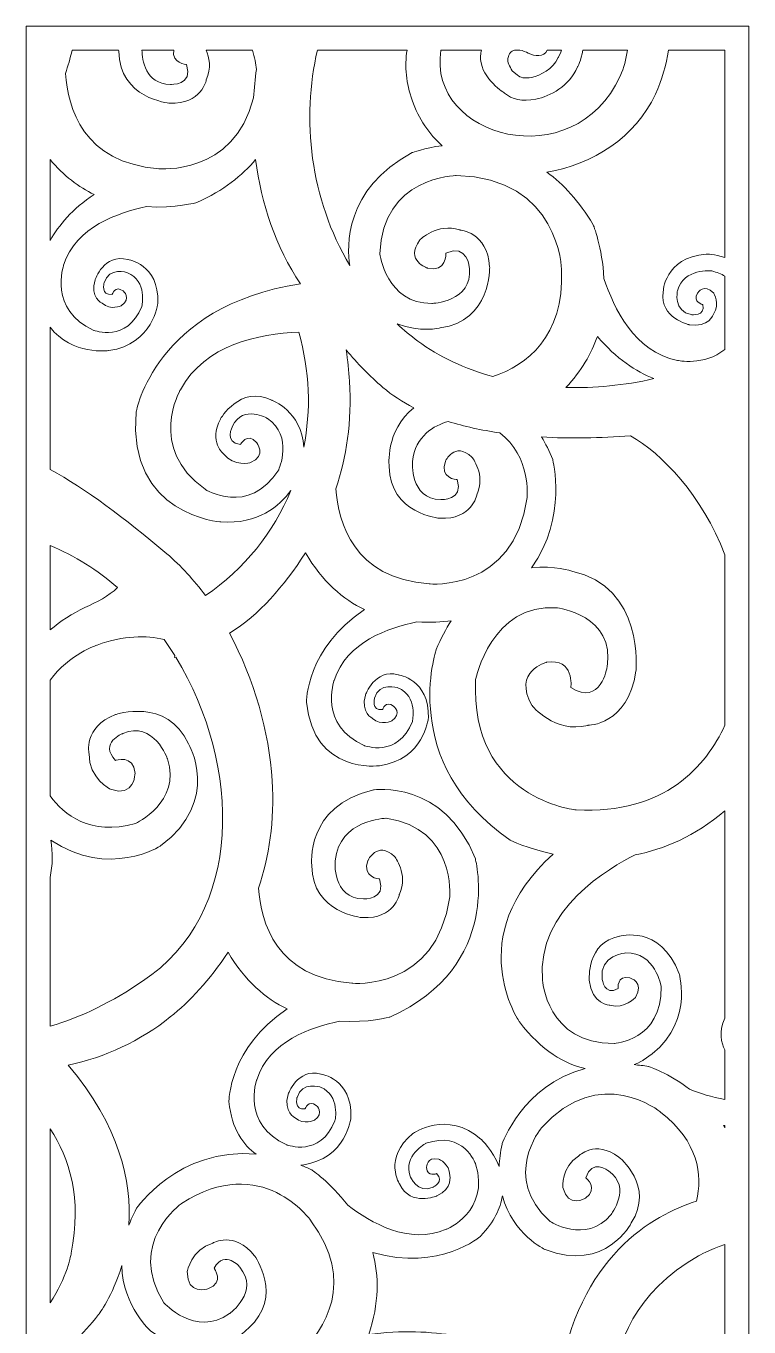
# Model space of a CAD drawing. Header units: centimetres. Extents: x -9.4 to 9.3, y -14.2 to 14.3.
# Drawn here: x -9.39 to -0.83, y -1.09 to 14.32 of the extents above; entities that cross this region are included whole.
import ezdxf

# ---------------------------------------------------------------- set-up
doc = ezdxf.new("R2010")
doc.units = ezdxf.units.CM
doc.header["$MEASUREMENT"] = 0
doc.layers.add('layer 1', color=7, linetype='Continuous')

msp = doc.modelspace()

# ---------------------------------------------------------------- linework, layer by layer
at = {"layer": 'layer 1', "color": 177, "lineweight": 9}
for points, knots in [([(-9.39371, 14.32172), (-9.39371, 14.32172), (-0.82604, 14.32172), (-0.82604, 14.32172), (-0.82604, 14.32172), (-0.82604, 14.32172), (-0.82604, -14.23719), (-0.82604, -14.23719), (-0.82604, -14.23719), (-0.82604, -14.23719), (-9.39371, -14.23719), (-9.39371, -14.23719), (-9.39371, -14.23719), (-9.39371, -14.23719), (-9.39371, 14.32172), (-9.39371, 14.32172)], [0, 0, 0, 0, 0.2, 0.2, 0.2, 0.2, 0.4, 0.4, 0.4, 0.4, 0.6, 0.6, 0.6, 0.6, 1, 1, 1, 1]), ([(-8.84729, 14.03612), (-8.84729, 14.03612), (-8.29604, 14.03612), (-8.29604, 14.03612), (-8.29604, 14.03612), (-8.29547, 14.02823), (-8.29493, 14.02398), (-8.29493, 14.02398), (-8.29493, 14.02398), (-8.28992, 13.46097), (-7.69445, 13.40837), (-7.69445, 13.40837), (-7.69445, 13.40837), (-7.31094, 13.38998), (-7.25705, 13.68521), (-7.25705, 13.68521), (-7.25705, 13.68521), (-7.19309, 13.82437), (-7.22276, 13.95291), (-7.25876, 14.03612), (-7.25876, 14.03612), (-7.25876, 14.03612), (-6.71085, 14.03612), (-6.71085, 14.03612), (-6.71085, 14.03612), (-6.68268, 13.95224), (-6.66922, 13.87235), (-6.66318, 13.80758), (-6.66318, 13.80758), (-6.67907, 13.6961), (-6.69027, 13.58362), (-6.69683, 13.47061), (-6.69683, 13.47061), (-6.9328, 12.54236), (-7.82052, 12.63195), (-7.82052, 12.63195), (-7.82052, 12.63195), (-8.72011, 12.69984), (-8.89705, 13.35541), (-8.92587, 13.75948), (-8.92587, 13.75948), (-8.89635, 13.8486), (-8.86996, 13.94078), (-8.84729, 14.03612)], [0, 0, 0, 0, 0.08333333, 0.08333333, 0.08333333, 0.08333333, 0.16666667, 0.16666667, 0.16666667, 0.16666667, 0.25, 0.25, 0.25, 0.25, 0.33333333, 0.33333333, 0.33333333, 0.33333333, 0.41666667, 0.41666667, 0.41666667, 0.41666667, 0.5, 0.5, 0.5, 0.5, 0.58333333, 0.58333333, 0.58333333, 0.58333333, 0.66666667, 0.66666667, 0.66666667, 0.66666667, 0.75, 0.75, 0.75, 0.75, 0.83333333, 0.83333333, 0.83333333, 0.83333333, 1, 1, 1, 1]), ([(-8.01961, 14.03612), (-8.01961, 14.03612), (-7.64282, 14.03612), (-7.64282, 14.03612), (-7.64282, 14.03612), (-7.67022, 13.87774), (-7.49106, 13.86669), (-7.49106, 13.86669), (-7.49106, 13.86669), (-7.40636, 13.61495), (-7.68304, 13.62973), (-7.68304, 13.62973), (-7.68304, 13.62973), (-7.98229, 13.63471), (-8.01741, 13.92263), (-8.01961, 14.03612)], [0, 0, 0, 0, 0.2, 0.2, 0.2, 0.2, 0.4, 0.4, 0.4, 0.4, 0.6, 0.6, 0.6, 0.6, 1, 1, 1, 1]), ([(-5.94091, 14.03612), (-5.94091, 14.03612), (-4.87827, 14.03612), (-4.87827, 14.03612), (-4.87827, 14.03612), (-4.9071, 13.8427), (-4.891, 13.6399), (-4.818, 13.44317), (-4.818, 13.44317), (-4.73905, 13.21839), (-4.61527, 13.03989), (-4.46219, 12.90418), (-4.46219, 12.90418), (-4.67768, 12.87682), (-4.81647, 12.82199), (-4.81647, 12.82199), (-4.81647, 12.82199), (-5.62506, 12.39026), (-5.59036, 11.70099), (-5.55692, 11.48533), (-5.55692, 11.48533), (-6.02855, 12.27556), (-6.13023, 13.22616), (-5.94091, 14.03612)], [0, 0, 0, 0, 0.14285714, 0.14285714, 0.14285714, 0.14285714, 0.28571429, 0.28571429, 0.28571429, 0.28571429, 0.42857143, 0.42857143, 0.42857143, 0.42857143, 0.57142857, 0.57142857, 0.57142857, 0.57142857, 0.71428571, 0.71428571, 0.71428571, 0.71428571, 1, 1, 1, 1]), ([(-4.47684, 14.03612), (-4.47684, 14.03612), (-3.99535, 14.03612), (-3.99535, 14.03612), (-3.99535, 14.03612), (-4.00141, 14.01498), (-4.00528, 13.99302), (-4.00695, 13.97021), (-4.00695, 13.97021), (-4.02347, 13.73368), (-3.75755, 13.54622), (-3.7215, 13.52804), (-3.7215, 13.52804), (-3.64099, 13.45005), (-3.5092, 13.42316), (-3.35322, 13.45449), (-3.35322, 13.45449), (-3.17973, 13.49013), (-2.9601, 13.60886), (-2.85688, 13.83724), (-2.85688, 13.83724), (-2.85688, 13.83724), (-2.81654, 13.91123), (-2.79513, 14.03612), (-2.79513, 14.03612), (-2.79513, 14.03612), (-2.26659, 14.03612), (-2.26659, 14.03612), (-2.26659, 14.03612), (-2.28073, 13.92937), (-2.30885, 13.82606), (-2.35276, 13.72941), (-2.35276, 13.72941), (-2.90195, 12.52507), (-4.6455, 13.00001), (-4.47684, 14.03612)], [0, 0, 0, 0, 0.1, 0.1, 0.1, 0.1, 0.2, 0.2, 0.2, 0.2, 0.3, 0.3, 0.3, 0.3, 0.4, 0.4, 0.4, 0.4, 0.5, 0.5, 0.5, 0.5, 0.6, 0.6, 0.6, 0.6, 0.7, 0.7, 0.7, 0.7, 0.8, 0.8, 0.8, 0.8, 1, 1, 1, 1]), ([(-3.60448, 14.03612), (-3.60448, 14.03612), (-3.54119, 14.03612), (-3.54119, 14.03612), (-3.54119, 14.03612), (-3.50598, 14.02967), (-3.47032, 14.01462), (-3.44184, 13.99954), (-3.44184, 13.99954), (-3.3699, 13.96019), (-3.25196, 13.95411), (-3.2164, 14.03612), (-3.2164, 14.03612), (-3.2164, 14.03612), (-3.0465, 14.03612), (-3.0465, 14.03612), (-3.0465, 14.03612), (-3.06519, 13.98089), (-3.08681, 13.94726), (-3.08681, 13.94726), (-3.08681, 13.94726), (-3.14806, 13.81121), (-3.29591, 13.73547), (-3.40293, 13.71367), (-3.40293, 13.71367), (-3.4869, 13.69672), (-3.54007, 13.7118), (-3.57043, 13.74008), (-3.57043, 13.74008), (-3.57043, 13.74008), (-3.63075, 13.79152), (-3.63075, 13.79152), (-3.63075, 13.79152), (-3.66346, 13.84246), (-3.69221, 13.89512), (-3.68264, 13.93736), (-3.68264, 13.93736), (-3.67203, 13.99899), (-3.64184, 14.02722), (-3.60448, 14.03612)], [0, 0, 0, 0, 0.09090909, 0.09090909, 0.09090909, 0.09090909, 0.18181818, 0.18181818, 0.18181818, 0.18181818, 0.27272727, 0.27272727, 0.27272727, 0.27272727, 0.36363636, 0.36363636, 0.36363636, 0.36363636, 0.45454545, 0.45454545, 0.45454545, 0.45454545, 0.54545455, 0.54545455, 0.54545455, 0.54545455, 0.63636364, 0.63636364, 0.63636364, 0.63636364, 0.72727273, 0.72727273, 0.72727273, 0.72727273, 0.81818182, 0.81818182, 0.81818182, 0.81818182, 1, 1, 1, 1]), ([(-1.7811, 14.03612), (-1.7811, 14.03612), (-1.11163, 14.03612), (-1.11163, 14.03612), (-1.11163, 14.03612), (-1.11163, 14.03612), (-1.11163, 11.57808), (-1.11163, 11.57808), (-1.11163, 11.57808), (-1.23499, 11.62078), (-1.333, 11.62009), (-1.333, 11.62009), (-1.333, 11.62009), (-1.83626, 11.57663), (-1.84203, 11.17178), (-1.84203, 11.17178), (-1.84203, 11.17178), (-1.88645, 10.85768), (-1.534, 10.7838), (-1.534, 10.7838), (-1.534, 10.7838), (-1.30332, 10.74384), (-1.24669, 10.90867), (-1.24669, 10.90867), (-1.24669, 10.90867), (-1.16328, 11.03191), (-1.24443, 11.15735), (-1.24443, 11.15735), (-1.24443, 11.15735), (-1.35682, 11.28293), (-1.4357, 11.15784), (-1.4357, 11.15784), (-1.4357, 11.15784), (-1.49933, 11.04781), (-1.37406, 11.02321), (-1.37406, 11.02321), (-1.37406, 11.02321), (-1.34048, 10.87818), (-1.50935, 10.90323), (-1.50935, 10.90323), (-1.50935, 10.90323), (-1.72822, 10.93868), (-1.67404, 11.18652), (-1.67404, 11.18652), (-1.67404, 11.18652), (-1.60041, 11.45741), (-1.26638, 11.42068), (-1.26638, 11.42068), (-1.26638, 11.42068), (-1.20611, 11.40452), (-1.15502, 11.38366), (-1.11163, 11.3595), (-1.11163, 11.3595), (-1.11163, 11.3595), (-1.11163, 10.49163), (-1.11163, 10.49163), (-1.11163, 10.49163), (-1.35681, 10.29039), (-1.67426, 10.36148), (-1.67426, 10.36148), (-1.67426, 10.36148), (-2.1872, 10.46139), (-2.42825, 10.98324), (-2.54472, 11.32977), (-2.54472, 11.32977), (-2.56343, 11.69923), (-2.67263, 11.96859), (-2.67263, 11.96859), (-2.67263, 11.96859), (-2.83981, 12.24787), (-3.02744, 12.44891), (-3.22031, 12.592), (-3.22031, 12.592), (-2.683, 12.67904), (-2.16806, 13.00423), (-1.93538, 13.51313), (-1.93538, 13.51313), (-1.85745, 13.68478), (-1.80683, 13.86043), (-1.7811, 14.03612)], [0, 0, 0, 0, 0.04761905, 0.04761905, 0.04761905, 0.04761905, 0.0952381, 0.0952381, 0.0952381, 0.0952381, 0.14285714, 0.14285714, 0.14285714, 0.14285714, 0.19047619, 0.19047619, 0.19047619, 0.19047619, 0.23809524, 0.23809524, 0.23809524, 0.23809524, 0.28571429, 0.28571429, 0.28571429, 0.28571429, 0.33333333, 0.33333333, 0.33333333, 0.33333333, 0.38095238, 0.38095238, 0.38095238, 0.38095238, 0.42857143, 0.42857143, 0.42857143, 0.42857143, 0.47619048, 0.47619048, 0.47619048, 0.47619048, 0.52380952, 0.52380952, 0.52380952, 0.52380952, 0.57142857, 0.57142857, 0.57142857, 0.57142857, 0.61904762, 0.61904762, 0.61904762, 0.61904762, 0.66666667, 0.66666667, 0.66666667, 0.66666667, 0.71428571, 0.71428571, 0.71428571, 0.71428571, 0.76190476, 0.76190476, 0.76190476, 0.76190476, 0.80952381, 0.80952381, 0.80952381, 0.80952381, 0.85714286, 0.85714286, 0.85714286, 0.85714286, 0.9047619, 0.9047619, 0.9047619, 0.9047619, 1, 1, 1, 1]), ([(-9.10812, 9.06867), (-9.10812, 9.06867), (-9.10812, 10.75562), (-9.10812, 10.75562), (-9.10812, 10.75562), (-8.85287, 10.41615), (-8.41079, 10.47749), (-8.41079, 10.47749), (-8.41079, 10.47749), (-7.8846, 10.54829), (-7.83077, 11.04053), (-7.83077, 11.04053), (-7.83077, 11.04053), (-7.8168, 11.50637), (-8.18719, 11.55496), (-8.18719, 11.55496), (-8.18719, 11.55496), (-8.4703, 11.62926), (-8.5757, 11.31416), (-8.5757, 11.31416), (-8.5757, 11.31416), (-8.63698, 11.10702), (-8.49197, 11.03751), (-8.49197, 11.03751), (-8.49197, 11.03751), (-8.38795, 10.94788), (-8.26431, 11.00885), (-8.26431, 11.00885), (-8.26431, 11.00885), (-8.13721, 11.09841), (-8.24342, 11.18407), (-8.24342, 11.18407), (-8.24342, 11.18407), (-8.33746, 11.25415), (-8.37338, 11.14199), (-8.37338, 11.14199), (-8.37338, 11.14199), (-8.50989, 11.1267), (-8.46888, 11.27879), (-8.46888, 11.27879), (-8.46888, 11.27879), (-8.41299, 11.47559), (-8.19164, 11.39943), (-8.19164, 11.39943), (-8.19164, 11.39943), (-7.95126, 11.30297), (-8.02065, 11.0008), (-8.02065, 11.0008), (-8.02065, 11.0008), (-8.19432, 10.56366), (-8.59004, 10.7168), (-8.59004, 10.7168), (-8.59004, 10.7168), (-9.13373, 10.95649), (-8.94773, 11.48785), (-8.94773, 11.48785), (-8.94773, 11.48785), (-8.8013, 11.94725), (-8.2973, 12.11235), (-7.96727, 12.18202), (-7.96727, 12.18202), (-7.62668, 12.15967), (-7.36816, 12.23094), (-7.36816, 12.23094), (-7.36816, 12.23094), (-7.05279, 12.373), (-6.8296, 12.551), (-6.67273, 12.74039), (-6.67273, 12.74039), (-6.60659, 12.21553), (-6.43308, 11.70588), (-6.14123, 11.26774), (-6.14123, 11.26774), (-7.86832, 11.00256), (-8.08919, 9.74841), (-8.08919, 9.74841), (-8.08919, 9.74841), (-8.19638, 8.52442), (-7.08314, 8.44683), (-7.08314, 8.44683), (-7.08314, 8.44683), (-6.64212, 8.41711), (-6.38979, 8.63414), (-6.25654, 8.81863), (-6.25654, 8.81863), (-6.45911, 8.32418), (-6.80368, 7.8901), (-7.26708, 7.57566), (-7.26708, 7.57566), (-7.40368, 7.75959), (-7.55671, 7.92715), (-7.72542, 8.0711), (-7.72542, 8.0711), (-8.23159, 8.49837), (-8.68039, 8.83448), (-9.10812, 9.06867)], [0, 0, 0, 0, 0.04, 0.04, 0.04, 0.04, 0.08, 0.08, 0.08, 0.08, 0.12, 0.12, 0.12, 0.12, 0.16, 0.16, 0.16, 0.16, 0.2, 0.2, 0.2, 0.2, 0.24, 0.24, 0.24, 0.24, 0.28, 0.28, 0.28, 0.28, 0.32, 0.32, 0.32, 0.32, 0.36, 0.36, 0.36, 0.36, 0.4, 0.4, 0.4, 0.4, 0.44, 0.44, 0.44, 0.44, 0.48, 0.48, 0.48, 0.48, 0.52, 0.52, 0.52, 0.52, 0.56, 0.56, 0.56, 0.56, 0.6, 0.6, 0.6, 0.6, 0.64, 0.64, 0.64, 0.64, 0.68, 0.68, 0.68, 0.68, 0.72, 0.72, 0.72, 0.72, 0.76, 0.76, 0.76, 0.76, 0.8, 0.8, 0.8, 0.8, 0.84, 0.84, 0.84, 0.84, 0.88, 0.88, 0.88, 0.88, 0.92, 0.92, 0.92, 0.92, 1, 1, 1, 1]), ([(-9.10812, 11.7814), (-9.10812, 11.7814), (-9.10812, 12.74219), (-9.10812, 12.74219), (-9.10812, 12.74219), (-8.94795, 12.54817), (-8.76921, 12.4137), (-8.58568, 12.32656), (-8.58568, 12.32656), (-8.84507, 12.15609), (-9.00699, 11.96013), (-9.10812, 11.7814)], [0, 0, 0, 0, 0.25, 0.25, 0.25, 0.25, 0.5, 0.5, 0.5, 0.5, 1, 1, 1, 1]), ([(-4.99485, 10.79286), (-4.91816, 10.72209), (-4.83744, 10.65396), (-4.75154, 10.58948), (-4.75154, 10.58948), (-4.49688, 10.40401), (-4.19427, 10.26213), (-3.86051, 10.16887), (-3.86051, 10.16887), (-3.46084, 10.30801), (-3.01507, 10.63688), (-3.04752, 11.43124), (-3.04752, 11.43124), (-3.04752, 11.43124), (-3.06434, 12.5217), (-4.29439, 12.55124), (-4.29439, 12.55124), (-4.29439, 12.55124), (-5.17433, 12.53681), (-5.20131, 11.62437), (-5.20131, 11.62437), (-5.20131, 11.62437), (-5.12355, 11.03035), (-4.58302, 11.03583), (-4.58302, 11.03583), (-4.58302, 11.03583), (-4.09876, 11.05174), (-4.13891, 11.45388), (-4.13891, 11.45388), (-4.13891, 11.45388), (-4.15776, 11.7536), (-4.41814, 11.63079), (-4.41814, 11.63079), (-4.41814, 11.63079), (-4.40542, 11.39856), (-4.63511, 11.45446), (-4.63511, 11.45446), (-4.63511, 11.45446), (-4.90662, 11.53935), (-4.72647, 11.78821), (-4.72647, 11.78821), (-4.72647, 11.78821), (-4.5236, 11.99385), (-4.25216, 11.90551), (-4.25216, 11.90551), (-4.25216, 11.90551), (-3.92756, 11.88459), (-3.89919, 11.46941), (-3.89919, 11.46941), (-3.89919, 11.46941), (-3.881, 10.82177), (-4.4865, 10.74566), (-4.4865, 10.74566), (-4.4865, 10.74566), (-4.72924, 10.68693), (-4.99485, 10.79286)], [0, 0, 0, 0, 0.06666667, 0.06666667, 0.06666667, 0.06666667, 0.13333333, 0.13333333, 0.13333333, 0.13333333, 0.2, 0.2, 0.2, 0.2, 0.26666667, 0.26666667, 0.26666667, 0.26666667, 0.33333333, 0.33333333, 0.33333333, 0.33333333, 0.4, 0.4, 0.4, 0.4, 0.46666667, 0.46666667, 0.46666667, 0.46666667, 0.53333333, 0.53333333, 0.53333333, 0.53333333, 0.6, 0.6, 0.6, 0.6, 0.66666667, 0.66666667, 0.66666667, 0.66666667, 0.73333333, 0.73333333, 0.73333333, 0.73333333, 0.8, 0.8, 0.8, 0.8, 0.86666667, 0.86666667, 0.86666667, 0.86666667, 1, 1, 1, 1]), ([(-6.10187, 9.33265), (-6.0149, 9.77), (-6.03057, 10.23513), (-6.16199, 10.69439), (-6.16199, 10.69439), (-6.63271, 10.67882), (-7.26907, 10.55068), (-7.56462, 10.01296), (-7.56462, 10.01296), (-7.56462, 10.01296), (-7.96381, 9.32715), (-7.2717, 8.83428), (-7.2717, 8.83428), (-7.2717, 8.83428), (-6.75853, 8.50548), (-6.39881, 9.06541), (-6.39881, 9.06541), (-6.39881, 9.06541), (-6.22165, 9.46604), (-6.53163, 9.67221), (-6.53163, 9.67221), (-6.53163, 9.67221), (-6.81904, 9.84516), (-6.9476, 9.58021), (-6.9476, 9.58021), (-6.9476, 9.58021), (-7.04989, 9.38528), (-6.85325, 9.36445), (-6.85325, 9.36445), (-6.85325, 9.36445), (-6.77227, 9.51334), (-6.66227, 9.38927), (-6.66227, 9.38927), (-6.66227, 9.38927), (-6.53646, 9.23254), (-6.73374, 9.14961), (-6.73374, 9.14961), (-6.73374, 9.14961), (-6.92862, 9.0969), (-7.04988, 9.25113), (-7.04988, 9.25113), (-7.04988, 9.25113), (-7.2314, 9.39623), (-7.09007, 9.66536), (-7.09007, 9.66536), (-7.09007, 9.66536), (-6.85823, 10.07499), (-6.48136, 9.88848), (-6.48136, 9.88848), (-6.48136, 9.88848), (-6.12424, 9.76352), (-6.10187, 9.33265)], [0, 0, 0, 0, 0.07142857, 0.07142857, 0.07142857, 0.07142857, 0.14285714, 0.14285714, 0.14285714, 0.14285714, 0.21428571, 0.21428571, 0.21428571, 0.21428571, 0.28571429, 0.28571429, 0.28571429, 0.28571429, 0.35714286, 0.35714286, 0.35714286, 0.35714286, 0.42857143, 0.42857143, 0.42857143, 0.42857143, 0.5, 0.5, 0.5, 0.5, 0.57142857, 0.57142857, 0.57142857, 0.57142857, 0.64285714, 0.64285714, 0.64285714, 0.64285714, 0.71428571, 0.71428571, 0.71428571, 0.71428571, 0.78571429, 0.78571429, 0.78571429, 0.78571429, 0.85714286, 0.85714286, 0.85714286, 0.85714286, 1, 1, 1, 1]), ([(-2.99535, 10.04072), (-2.658, 10.03091), (-2.30617, 10.06429), (-1.95218, 10.14453), (-1.95218, 10.14453), (-2.16168, 10.22969), (-2.40022, 10.38051), (-2.62263, 10.64587), (-2.62263, 10.64587), (-2.69224, 10.44069), (-2.81173, 10.23475), (-2.99535, 10.04072)], [0, 0, 0, 0, 0.25, 0.25, 0.25, 0.25, 0.5, 0.5, 0.5, 0.5, 1, 1, 1, 1]), ([(-5.60086, 10.4847), (-5.58089, 10.35994), (-5.567, 10.23643), (-5.55932, 10.11544), (-5.55932, 10.11544), (-5.52948, 9.63142), (-5.59855, 9.2104), (-5.72079, 8.84134), (-5.72079, 8.84134), (-5.69196, 8.43726), (-5.51502, 7.7817), (-4.61543, 7.71381), (-4.61543, 7.71381), (-4.61543, 7.71381), (-3.6143, 7.61261), (-3.4557, 8.73672), (-3.4557, 8.73672), (-3.4557, 8.73672), (-3.40651, 9.22833), (-3.78043, 9.50264), (-3.78043, 9.50264), (-3.99641, 9.53408), (-4.20069, 9.57848), (-4.38945, 9.6373), (-4.38945, 9.6373), (-4.55567, 9.5907), (-4.78085, 9.47098), (-4.8136, 9.16328), (-4.8136, 9.16328), (-4.8136, 9.16328), (-4.85081, 8.71778), (-4.47797, 8.71157), (-4.47797, 8.71157), (-4.47797, 8.71157), (-4.20128, 8.69681), (-4.28599, 8.94855), (-4.28599, 8.94855), (-4.28599, 8.94855), (-4.50018, 8.96172), (-4.42437, 9.16626), (-4.42437, 9.16626), (-4.42437, 9.16626), (-4.31755, 9.40599), (-4.10875, 9.21429), (-4.10875, 9.21429), (-4.10875, 9.21429), (-3.94199, 9.00637), (-4.05198, 8.76706), (-4.05198, 8.76706), (-4.05198, 8.76706), (-4.10585, 8.47182), (-4.48937, 8.49023), (-4.48937, 8.49023), (-4.48937, 8.49023), (-5.08484, 8.54281), (-5.08984, 9.10584), (-5.08984, 9.10584), (-5.08984, 9.10584), (-5.14051, 9.52138), (-4.79796, 9.80057), (-4.79796, 9.80057), (-4.93369, 9.86923), (-5.05643, 9.94883), (-5.16383, 10.04025), (-5.16383, 10.04025), (-5.32262, 10.17591), (-5.46614, 10.32572), (-5.60086, 10.4847)], [0, 0, 0, 0, 0.05555556, 0.05555556, 0.05555556, 0.05555556, 0.11111111, 0.11111111, 0.11111111, 0.11111111, 0.16666667, 0.16666667, 0.16666667, 0.16666667, 0.22222222, 0.22222222, 0.22222222, 0.22222222, 0.27777778, 0.27777778, 0.27777778, 0.27777778, 0.33333333, 0.33333333, 0.33333333, 0.33333333, 0.38888889, 0.38888889, 0.38888889, 0.38888889, 0.44444444, 0.44444444, 0.44444444, 0.44444444, 0.5, 0.5, 0.5, 0.5, 0.55555556, 0.55555556, 0.55555556, 0.55555556, 0.61111111, 0.61111111, 0.61111111, 0.61111111, 0.66666667, 0.66666667, 0.66666667, 0.66666667, 0.72222222, 0.72222222, 0.72222222, 0.72222222, 0.77777778, 0.77777778, 0.77777778, 0.77777778, 0.83333333, 0.83333333, 0.83333333, 0.83333333, 0.88888889, 0.88888889, 0.88888889, 0.88888889, 1, 1, 1, 1]), ([(-1.11163, 8.05922), (-1.11163, 8.05922), (-1.11163, 6.03897), (-1.11163, 6.03897), (-1.11163, 6.03897), (-1.33112, 5.56177), (-1.81624, 4.98363), (-2.87426, 5.03537), (-2.87426, 5.03537), (-2.87426, 5.03537), (-4.13888, 5.16381), (-4.06546, 6.58151), (-4.06546, 6.58151), (-4.06546, 6.58151), (-3.87845, 7.49442), (-3.10121, 7.42976), (-3.10121, 7.42976), (-3.10121, 7.42976), (-2.40225, 7.34467), (-2.50826, 6.72551), (-2.50826, 6.72551), (-2.50826, 6.72551), (-2.57899, 6.26179), (-2.93675, 6.48583), (-2.93675, 6.48583), (-2.93675, 6.48583), (-2.88989, 6.84216), (-3.22677, 6.78439), (-3.22677, 6.78439), (-3.22677, 6.78439), (-3.62987, 6.67989), (-3.39828, 6.27478), (-3.39828, 6.27478), (-3.39828, 6.27478), (-3.13111, 5.93556), (-2.73658, 6.0379), (-2.73658, 6.0379), (-2.73658, 6.0379), (-2.25903, 6.03607), (-2.16546, 6.67972), (-2.16546, 6.67972), (-2.16546, 6.67972), (-2.0611, 7.68146), (-2.92647, 7.86406), (-2.92647, 7.86406), (-2.92647, 7.86406), (-3.12942, 7.9346), (-3.40344, 7.90545), (-3.40344, 7.90545), (-2.97067, 8.5075), (-3.15174, 9.18622), (-3.15174, 9.18622), (-3.15174, 9.18622), (-3.19138, 9.28714), (-3.23638, 9.3757), (-3.28515, 9.45359), (-3.28515, 9.45359), (-2.94817, 9.43435), (-2.59255, 9.44026), (-2.23038, 9.46659), (-2.23038, 9.46659), (-1.86417, 9.26462), (-1.37862, 8.76027), (-1.11163, 8.05922)], [0, 0, 0, 0, 0.05882353, 0.05882353, 0.05882353, 0.05882353, 0.11764706, 0.11764706, 0.11764706, 0.11764706, 0.17647059, 0.17647059, 0.17647059, 0.17647059, 0.23529412, 0.23529412, 0.23529412, 0.23529412, 0.29411765, 0.29411765, 0.29411765, 0.29411765, 0.35294118, 0.35294118, 0.35294118, 0.35294118, 0.41176471, 0.41176471, 0.41176471, 0.41176471, 0.47058824, 0.47058824, 0.47058824, 0.47058824, 0.52941176, 0.52941176, 0.52941176, 0.52941176, 0.58823529, 0.58823529, 0.58823529, 0.58823529, 0.64705882, 0.64705882, 0.64705882, 0.64705882, 0.70588235, 0.70588235, 0.70588235, 0.70588235, 0.76470588, 0.76470588, 0.76470588, 0.76470588, 0.82352941, 0.82352941, 0.82352941, 0.82352941, 0.88235294, 0.88235294, 0.88235294, 0.88235294, 1, 1, 1, 1]), ([(-9.10812, 7.16836), (-9.10812, 7.16836), (-9.10812, 8.16658), (-9.10812, 8.16658), (-9.10812, 8.16658), (-8.81523, 8.04771), (-8.5468, 7.87717), (-8.30763, 7.66894), (-8.30763, 7.66894), (-8.41934, 7.56723), (-8.55054, 7.49976), (-8.6947, 7.43254), (-8.6947, 7.43254), (-8.84727, 7.3614), (-8.98576, 7.272), (-9.10812, 7.16836)], [0, 0, 0, 0, 0.2, 0.2, 0.2, 0.2, 0.4, 0.4, 0.4, 0.4, 0.6, 0.6, 0.6, 0.6, 1, 1, 1, 1]), ([(-3.78688, 0.81334), (-3.78378, 0.89472), (-3.77312, 0.98178), (-3.75287, 1.07497), (-3.75287, 1.07497), (-3.75287, 1.07497), (-3.51544, 1.77401), (-2.76903, 1.9733), (-2.76903, 1.9733), (-3.00637, 2.02599), (-3.27976, 2.1771), (-3.54687, 2.52582), (-3.54687, 2.52582), (-3.54687, 2.52582), (-4.2393, 3.53286), (-3.14681, 4.51152), (-3.14681, 4.51152), (-3.45815, 4.57785), (-3.65565, 4.67901), (-3.65565, 4.67901), (-3.65565, 4.67901), (-4.9899, 5.59166), (-4.53219, 6.93738), (-4.53219, 6.93738), (-4.53219, 6.93738), (-4.47772, 7.06666), (-4.41805, 7.17909), (-4.3549, 7.27724), (-4.3549, 7.27724), (-4.46037, 7.26352), (-4.60224, 7.25337), (-4.76218, 7.26387), (-4.76218, 7.26387), (-5.09221, 7.19419), (-5.59622, 7.0291), (-5.74264, 6.56971), (-5.74264, 6.56971), (-5.74264, 6.56971), (-5.92864, 6.03835), (-5.38495, 5.79866), (-5.38495, 5.79866), (-5.38495, 5.79866), (-4.98924, 5.64552), (-4.81557, 6.08266), (-4.81557, 6.08266), (-4.81557, 6.08266), (-4.74619, 6.38483), (-4.98657, 6.48129), (-4.98657, 6.48129), (-4.98657, 6.48129), (-5.2079, 6.55745), (-5.2638, 6.36065), (-5.2638, 6.36065), (-5.2638, 6.36065), (-5.30482, 6.20856), (-5.16829, 6.22383), (-5.16829, 6.22383), (-5.16829, 6.22383), (-5.13237, 6.33601), (-5.03833, 6.26593), (-5.03833, 6.26593), (-5.03833, 6.26593), (-4.93213, 6.18027), (-5.05924, 6.0907), (-5.05924, 6.0907), (-5.05924, 6.0907), (-5.18288, 6.02974), (-5.2869, 6.11937), (-5.2869, 6.11937), (-5.2869, 6.11937), (-5.43189, 6.18887), (-5.37061, 6.39602), (-5.37061, 6.39602), (-5.37061, 6.39602), (-5.26522, 6.71111), (-4.98212, 6.6368), (-4.98212, 6.6368), (-4.98212, 6.6368), (-4.61171, 6.58823), (-4.6257, 6.12238), (-4.6257, 6.12238), (-4.6257, 6.12238), (-4.67952, 5.63015), (-5.20571, 5.55935), (-5.20571, 5.55935), (-5.20571, 5.55935), (-5.98196, 5.45145), (-6.07114, 6.3113), (-6.07114, 6.3113), (-6.07114, 6.3113), (-6.07582, 6.95152), (-5.38061, 7.40842), (-5.38061, 7.40842), (-5.63611, 7.52971), (-5.88232, 7.74272), (-6.08207, 8.08052), (-6.08207, 8.08052), (-6.34648, 7.67425), (-6.62249, 7.35663), (-6.98285, 7.12779), (-6.98285, 7.12779), (-6.6868, 6.58068), (-6.51272, 5.95496), (-6.47656, 5.3852), (-6.47656, 5.3852), (-6.44672, 4.90119), (-6.51578, 4.48015), (-6.63803, 4.1111), (-6.63803, 4.1111), (-6.6092, 3.70702), (-6.43226, 3.05146), (-5.53266, 2.98357), (-5.53266, 2.98357), (-5.53266, 2.98357), (-4.53153, 2.88237), (-4.37294, 4.00648), (-4.37294, 4.00648), (-4.37294, 4.00648), (-4.29207, 4.81442), (-5.12537, 4.93673), (-5.12537, 4.93673), (-5.12537, 4.93673), (-5.67805, 4.92898), (-5.73084, 4.43304), (-5.73084, 4.43304), (-5.73084, 4.43304), (-5.76804, 3.98754), (-5.39521, 3.98134), (-5.39521, 3.98134), (-5.39521, 3.98134), (-5.1185, 3.96655), (-5.20322, 4.21831), (-5.20322, 4.21831), (-5.20322, 4.21831), (-5.4174, 4.23148), (-5.34161, 4.43602), (-5.34161, 4.43602), (-5.34161, 4.43602), (-5.23479, 4.67574), (-5.02599, 4.48405), (-5.02599, 4.48405), (-5.02599, 4.48405), (-4.85923, 4.27614), (-4.96922, 4.03683), (-4.96922, 4.03683), (-4.96922, 4.03683), (-5.02309, 3.74158), (-5.40661, 3.75999), (-5.40661, 3.75999), (-5.40661, 3.75999), (-6.00208, 3.81257), (-6.00708, 4.37561), (-6.00708, 4.37561), (-6.00708, 4.37561), (-6.09357, 5.08455), (-5.27738, 5.27257), (-5.27738, 5.27257), (-5.27738, 5.27257), (-4.43923, 5.39862), (-4.06898, 4.45598), (-4.06898, 4.45598), (-4.06898, 4.45598), (-3.73118, 3.19029), (-5.0803, 2.58256), (-5.0803, 2.58256), (-5.0803, 2.58256), (-5.33884, 2.51128), (-5.67941, 2.53363), (-5.67941, 2.53363), (-6.00945, 2.46395), (-6.51346, 2.29886), (-6.65987, 1.83947), (-6.65987, 1.83947), (-6.65987, 1.83947), (-6.84588, 1.30811), (-6.30218, 1.06842), (-6.30218, 1.06842), (-6.30218, 1.06842), (-5.90648, 0.91526), (-5.73279, 1.35242), (-5.73279, 1.35242), (-5.73279, 1.35242), (-5.66342, 1.65459), (-5.9038, 1.75104), (-5.9038, 1.75104), (-5.9038, 1.75104), (-6.12514, 1.82719), (-6.18104, 1.63041), (-6.18104, 1.63041), (-6.18104, 1.63041), (-6.22205, 1.47832), (-6.08553, 1.4936), (-6.08553, 1.4936), (-6.08553, 1.4936), (-6.0496, 1.60577), (-5.95556, 1.53569), (-5.95556, 1.53569), (-5.95556, 1.53569), (-5.84937, 1.45001), (-5.97647, 1.36047), (-5.97647, 1.36047), (-5.97647, 1.36047), (-6.1001, 1.2995), (-6.20414, 1.38913), (-6.20414, 1.38913), (-6.20414, 1.38913), (-6.34913, 1.45864), (-6.28785, 1.66578), (-6.28785, 1.66578), (-6.28785, 1.66578), (-6.18246, 1.98087), (-5.89935, 1.90656), (-5.89935, 1.90656), (-5.89935, 1.90656), (-5.52895, 1.858), (-5.54293, 1.39214), (-5.54293, 1.39214), (-5.54293, 1.39214), (-5.59676, 0.89991), (-6.12293, 0.82911), (-6.12293, 0.82911), (-6.12293, 0.82911), (-6.12775, 0.82842), (-6.13667, 0.82761), (-6.13667, 0.82761), (-6.09524, 0.81127), (-6.05322, 0.79332), (-6.01056, 0.77362), (-6.01056, 0.77362), (-6.01056, 0.77362), (-5.78726, 0.62511), (-5.58089, 0.35327), (-5.58089, 0.35327), (-5.31192, 0.14971), (-4.85686, -0.12268), (-4.41395, 0.06788), (-4.41395, 0.06788), (-4.41395, 0.06788), (-3.89075, 0.27574), (-4.06615, 0.84345), (-4.06615, 0.84345), (-4.06615, 0.84345), (-4.20991, 1.24268), (-4.65387, 1.08727), (-4.65387, 1.08727), (-4.65387, 1.08727), (-4.92755, 0.94158), (-4.84281, 0.69682), (-4.84281, 0.69682), (-4.84281, 0.69682), (-4.75522, 0.47975), (-4.56996, 0.56655), (-4.56996, 0.56655), (-4.56996, 0.56655), (-4.42824, 0.63526), (-4.52926, 0.72834), (-4.52926, 0.72834), (-4.52926, 0.72834), (-4.63751, 0.68194), (-4.64624, 0.7989), (-4.64624, 0.7989), (-4.64624, 0.7989), (-4.65117, 0.93526), (-4.50021, 0.89799), (-4.50021, 0.89799), (-4.50021, 0.89799), (-4.37313, 0.84458), (-4.37261, 0.70727), (-4.37261, 0.70727), (-4.37261, 0.70727), (-4.33006, 0.55219), (-4.52667, 0.46269), (-4.52667, 0.46269), (-4.52667, 0.46269), (-4.8337, 0.33573), (-4.96316, 0.59823), (-4.96316, 0.59823), (-4.96316, 0.59823), (-5.1693, 0.90979), (-4.80834, 1.2046), (-4.80834, 1.2046), (-4.80834, 1.2046), (-4.40134, 1.48664), (-4.00293, 1.13569), (-4.00293, 1.13569), (-4.00293, 1.13569), (-3.86212, 1.01268), (-3.78688, 0.81334)], [0, 0, 0, 0, 0.01369863, 0.01369863, 0.01369863, 0.01369863, 0.02739726, 0.02739726, 0.02739726, 0.02739726, 0.04109589, 0.04109589, 0.04109589, 0.04109589, 0.05479452, 0.05479452, 0.05479452, 0.05479452, 0.06849315, 0.06849315, 0.06849315, 0.06849315, 0.08219178, 0.08219178, 0.08219178, 0.08219178, 0.09589041, 0.09589041, 0.09589041, 0.09589041, 0.10958904, 0.10958904, 0.10958904, 0.10958904, 0.12328767, 0.12328767, 0.12328767, 0.12328767, 0.1369863, 0.1369863, 0.1369863, 0.1369863, 0.15068493, 0.15068493, 0.15068493, 0.15068493, 0.16438356, 0.16438356, 0.16438356, 0.16438356, 0.17808219, 0.17808219, 0.17808219, 0.17808219, 0.19178082, 0.19178082, 0.19178082, 0.19178082, 0.20547945, 0.20547945, 0.20547945, 0.20547945, 0.21917808, 0.21917808, 0.21917808, 0.21917808, 0.23287671, 0.23287671, 0.23287671, 0.23287671, 0.24657534, 0.24657534, 0.24657534, 0.24657534, 0.26027397, 0.26027397, 0.26027397, 0.26027397, 0.2739726, 0.2739726, 0.2739726, 0.2739726, 0.28767123, 0.28767123, 0.28767123, 0.28767123, 0.30136986, 0.30136986, 0.30136986, 0.30136986, 0.31506849, 0.31506849, 0.31506849, 0.31506849, 0.32876712, 0.32876712, 0.32876712, 0.32876712, 0.34246575, 0.34246575, 0.34246575, 0.34246575, 0.35616438, 0.35616438, 0.35616438, 0.35616438, 0.36986301, 0.36986301, 0.36986301, 0.36986301, 0.38356164, 0.38356164, 0.38356164, 0.38356164, 0.39726027, 0.39726027, 0.39726027, 0.39726027, 0.4109589, 0.4109589, 0.4109589, 0.4109589, 0.42465753, 0.42465753, 0.42465753, 0.42465753, 0.43835616, 0.43835616, 0.43835616, 0.43835616, 0.45205479, 0.45205479, 0.45205479, 0.45205479, 0.46575342, 0.46575342, 0.46575342, 0.46575342, 0.47945205, 0.47945205, 0.47945205, 0.47945205, 0.49315068, 0.49315068, 0.49315068, 0.49315068, 0.50684932, 0.50684932, 0.50684932, 0.50684932, 0.52054795, 0.52054795, 0.52054795, 0.52054795, 0.53424658, 0.53424658, 0.53424658, 0.53424658, 0.54794521, 0.54794521, 0.54794521, 0.54794521, 0.56164384, 0.56164384, 0.56164384, 0.56164384, 0.57534247, 0.57534247, 0.57534247, 0.57534247, 0.5890411, 0.5890411, 0.5890411, 0.5890411, 0.60273973, 0.60273973, 0.60273973, 0.60273973, 0.61643836, 0.61643836, 0.61643836, 0.61643836, 0.63013699, 0.63013699, 0.63013699, 0.63013699, 0.64383562, 0.64383562, 0.64383562, 0.64383562, 0.65753425, 0.65753425, 0.65753425, 0.65753425, 0.67123288, 0.67123288, 0.67123288, 0.67123288, 0.68493151, 0.68493151, 0.68493151, 0.68493151, 0.69863014, 0.69863014, 0.69863014, 0.69863014, 0.71232877, 0.71232877, 0.71232877, 0.71232877, 0.7260274, 0.7260274, 0.7260274, 0.7260274, 0.73972603, 0.73972603, 0.73972603, 0.73972603, 0.75342466, 0.75342466, 0.75342466, 0.75342466, 0.76712329, 0.76712329, 0.76712329, 0.76712329, 0.78082192, 0.78082192, 0.78082192, 0.78082192, 0.79452055, 0.79452055, 0.79452055, 0.79452055, 0.80821918, 0.80821918, 0.80821918, 0.80821918, 0.82191781, 0.82191781, 0.82191781, 0.82191781, 0.83561644, 0.83561644, 0.83561644, 0.83561644, 0.84931507, 0.84931507, 0.84931507, 0.84931507, 0.8630137, 0.8630137, 0.8630137, 0.8630137, 0.87671233, 0.87671233, 0.87671233, 0.87671233, 0.89041096, 0.89041096, 0.89041096, 0.89041096, 0.90410959, 0.90410959, 0.90410959, 0.90410959, 0.91780822, 0.91780822, 0.91780822, 0.91780822, 0.93150685, 0.93150685, 0.93150685, 0.93150685, 0.94520548, 0.94520548, 0.94520548, 0.94520548, 0.95890411, 0.95890411, 0.95890411, 0.95890411, 0.97260274, 0.97260274, 0.97260274, 0.97260274, 1, 1, 1, 1]), ([(-9.10812, 2.47462), (-9.10812, 2.47462), (-9.10812, 4.23593), (-9.10812, 4.23593), (-9.10812, 4.23593), (-9.07686, 4.38106), (-9.0748, 4.53148), (-9.09934, 4.67799), (-9.09934, 4.67799), (-8.41308, 4.2181), (-7.798, 4.60923), (-7.798, 4.60923), (-7.798, 4.60923), (-7.07178, 5.15392), (-7.46876, 5.81844), (-7.46876, 5.81844), (-7.46876, 5.81844), (-7.72092, 6.37416), (-8.33408, 6.16483), (-8.33408, 6.16483), (-8.33408, 6.16483), (-8.72219, 6.01465), (-8.64594, 5.69845), (-8.64594, 5.69845), (-8.64594, 5.69845), (-8.64987, 5.41302), (-8.39332, 5.28021), (-8.39332, 5.28021), (-8.39332, 5.28021), (-8.10226, 5.18192), (-8.10166, 5.4664), (-8.10166, 5.4664), (-8.10166, 5.4664), (-8.11635, 5.70235), (-8.33439, 5.62135), (-8.33439, 5.62135), (-8.33439, 5.62135), (-8.52885, 5.83363), (-8.24819, 5.94047), (-8.24819, 5.94047), (-8.24819, 5.94047), (-7.87601, 6.09803), (-7.71729, 5.64024), (-7.71729, 5.64024), (-7.71729, 5.64024), (-7.55182, 5.12564), (-8.0961, 4.87529), (-8.0961, 4.87529), (-8.0961, 4.87529), (-8.63582, 4.72512), (-8.94768, 4.98205), (-9.10812, 5.20294), (-9.10812, 5.20294), (-9.10812, 5.20294), (-9.10812, 6.57347), (-9.10812, 6.57347), (-9.10812, 6.57347), (-8.88094, 6.88119), (-8.55006, 6.98954), (-8.55006, 6.98954), (-8.55006, 6.98954), (-8.23383, 7.10203), (-7.97157, 7.10847), (-7.75517, 7.05279), (-7.75517, 7.05279), (-7.71182, 6.99126), (-7.67022, 6.92843), (-7.63059, 6.8643), (-7.63059, 6.8643), (-7.63059, 6.8643), (-7.63414, 6.83976), (-7.63414, 6.83976), (-7.63414, 6.83976), (-7.63414, 6.83976), (-7.61833, 6.8444), (-7.61833, 6.8444), (-7.61833, 6.8444), (-6.83498, 5.55909), (-6.80566, 3.79905), (-8.01277, 3.00803), (-8.01277, 3.00803), (-8.36252, 2.76838), (-8.73562, 2.5798), (-9.10812, 2.47462)], [0, 0, 0, 0, 0.04545455, 0.04545455, 0.04545455, 0.04545455, 0.09090909, 0.09090909, 0.09090909, 0.09090909, 0.13636364, 0.13636364, 0.13636364, 0.13636364, 0.18181818, 0.18181818, 0.18181818, 0.18181818, 0.22727273, 0.22727273, 0.22727273, 0.22727273, 0.27272727, 0.27272727, 0.27272727, 0.27272727, 0.31818182, 0.31818182, 0.31818182, 0.31818182, 0.36363636, 0.36363636, 0.36363636, 0.36363636, 0.40909091, 0.40909091, 0.40909091, 0.40909091, 0.45454545, 0.45454545, 0.45454545, 0.45454545, 0.5, 0.5, 0.5, 0.5, 0.54545455, 0.54545455, 0.54545455, 0.54545455, 0.59090909, 0.59090909, 0.59090909, 0.59090909, 0.63636364, 0.63636364, 0.63636364, 0.63636364, 0.68181818, 0.68181818, 0.68181818, 0.68181818, 0.72727273, 0.72727273, 0.72727273, 0.72727273, 0.77272727, 0.77272727, 0.77272727, 0.77272727, 0.81818182, 0.81818182, 0.81818182, 0.81818182, 0.86363636, 0.86363636, 0.86363636, 0.86363636, 0.90909091, 0.90909091, 0.90909091, 0.90909091, 1, 1, 1, 1]), ([(-1.11163, 5.02334), (-1.11163, 5.02334), (-1.11163, 2.56825), (-1.11163, 2.56825), (-1.11163, 2.56825), (-1.18799, 2.40462), (-1.15493, 2.27532), (-1.11163, 2.19377), (-1.11163, 2.19377), (-1.11163, 2.19377), (-1.11163, 1.60761), (-1.11163, 1.60761), (-1.11163, 1.60761), (-1.2671, 1.63159), (-1.41297, 1.68058), (-1.52933, 1.72707), (-1.52933, 1.72707), (-1.77967, 1.91887), (-2.01495, 1.99661), (-2.01495, 1.99661), (-2.01495, 1.99661), (-2.07467, 2.00655), (-2.1324, 2.01367), (-2.18841, 2.01845), (-2.18841, 2.01845), (-2.11845, 2.0457), (-2.07857, 2.07069), (-2.07857, 2.07069), (-2.07857, 2.07069), (-1.46393, 2.45742), (-1.65322, 3.09434), (-1.65322, 3.09434), (-1.65322, 3.09434), (-1.87894, 3.68692), (-2.3605, 3.53867), (-2.3605, 3.53867), (-2.3605, 3.53867), (-2.75298, 3.47127), (-2.71848, 3.02012), (-2.71848, 3.02012), (-2.71848, 3.02012), (-2.69058, 2.72926), (-2.47336, 2.72248), (-2.47336, 2.72248), (-2.47336, 2.72248), (-2.29749, 2.67261), (-2.17098, 2.81597), (-2.17098, 2.81597), (-2.17098, 2.81597), (-2.05961, 2.99603), (-2.23911, 3.04744), (-2.23911, 3.04744), (-2.23911, 3.04744), (-2.39428, 3.08035), (-2.37719, 2.91952), (-2.37719, 2.91952), (-2.37719, 2.91952), (-2.54134, 2.82568), (-2.56574, 3.03518), (-2.56574, 3.03518), (-2.56574, 3.03518), (-2.60262, 3.31703), (-2.28589, 3.34239), (-2.28589, 3.34239), (-2.28589, 3.34239), (-1.93812, 3.35584), (-1.86623, 2.94378), (-1.86623, 2.94378), (-1.86623, 2.94378), (-1.8553, 2.3024), (-2.42565, 2.26842), (-2.42565, 2.26842), (-2.42565, 2.26842), (-3.22414, 2.26173), (-3.27405, 3.02458), (-3.27405, 3.02458), (-3.27405, 3.02458), (-3.34391, 3.8579), (-2.47032, 4.35611), (-2.17432, 4.50366), (-2.17432, 4.50366), (-1.83673, 4.56931), (-1.47101, 4.7224), (-1.11163, 5.02334)], [0, 0, 0, 0, 0.04545455, 0.04545455, 0.04545455, 0.04545455, 0.09090909, 0.09090909, 0.09090909, 0.09090909, 0.13636364, 0.13636364, 0.13636364, 0.13636364, 0.18181818, 0.18181818, 0.18181818, 0.18181818, 0.22727273, 0.22727273, 0.22727273, 0.22727273, 0.27272727, 0.27272727, 0.27272727, 0.27272727, 0.31818182, 0.31818182, 0.31818182, 0.31818182, 0.36363636, 0.36363636, 0.36363636, 0.36363636, 0.40909091, 0.40909091, 0.40909091, 0.40909091, 0.45454545, 0.45454545, 0.45454545, 0.45454545, 0.5, 0.5, 0.5, 0.5, 0.54545455, 0.54545455, 0.54545455, 0.54545455, 0.59090909, 0.59090909, 0.59090909, 0.59090909, 0.63636364, 0.63636364, 0.63636364, 0.63636364, 0.68181818, 0.68181818, 0.68181818, 0.68181818, 0.72727273, 0.72727273, 0.72727273, 0.72727273, 0.77272727, 0.77272727, 0.77272727, 0.77272727, 0.81818182, 0.81818182, 0.81818182, 0.81818182, 0.86363636, 0.86363636, 0.86363636, 0.86363636, 0.90909091, 0.90909091, 0.90909091, 0.90909091, 1, 1, 1, 1]), ([(-8.17412, 0.11728), (-8.15099, 0.17936), (-8.12272, 0.24336), (-8.08827, 0.30927), (-8.08827, 0.30927), (-8.08827, 0.30927), (-7.59037, 1.04437), (-6.66478, 0.95796), (-6.66478, 0.95796), (-6.81869, 1.06368), (-6.95415, 1.25107), (-6.98838, 1.58106), (-6.98838, 1.58106), (-6.98838, 1.58106), (-6.99306, 2.22128), (-6.29784, 2.67818), (-6.29784, 2.67818), (-6.55334, 2.79948), (-6.79956, 3.01248), (-6.99931, 3.35028), (-6.99931, 3.35028), (-7.21353, 3.02111), (-7.46055, 2.76328), (-7.68408, 2.58349), (-7.68408, 2.58349), (-8.04115, 2.29605), (-8.46015, 2.10466), (-8.89409, 2.0119), (-8.89409, 2.0119), (-8.28226, 1.29115), (-8.14121, 0.63034), (-8.17412, 0.11728)], [0, 0, 0, 0, 0.11111111, 0.11111111, 0.11111111, 0.11111111, 0.22222222, 0.22222222, 0.22222222, 0.22222222, 0.33333333, 0.33333333, 0.33333333, 0.33333333, 0.44444444, 0.44444444, 0.44444444, 0.44444444, 0.55555556, 0.55555556, 0.55555556, 0.55555556, 0.66666667, 0.66666667, 0.66666667, 0.66666667, 0.77777778, 0.77777778, 0.77777778, 0.77777778, 1, 1, 1, 1]), ([(-1.44901, 0.40004), (-1.37517, 0.71524), (-1.42313, 1.10489), (-1.87281, 1.45643), (-1.87281, 1.45643), (-1.87281, 1.45643), (-2.59053, 2.04749), (-3.28876, 1.26468), (-3.28876, 1.26468), (-3.28876, 1.26468), (-3.76514, 0.68506), (-3.18727, 0.16382), (-3.18727, 0.16382), (-3.18727, 0.16382), (-2.75844, -0.11358), (-2.46359, 0.24059), (-2.46359, 0.24059), (-2.46359, 0.24059), (-2.20659, 0.56398), (-2.49004, 0.7599), (-2.49004, 0.7599), (-2.49004, 0.7599), (-2.69515, 0.91312), (-2.75909, 0.67617), (-2.75909, 0.67617), (-2.75909, 0.67617), (-2.6012, 0.55623), (-2.76432, 0.43786), (-2.76432, 0.43786), (-2.76432, 0.43786), (-2.96936, 0.30834), (-3.03158, 0.56275), (-3.03158, 0.56275), (-3.03158, 0.56275), (-3.05318, 0.80807), (-2.84594, 0.93565), (-2.84594, 0.93565), (-2.84594, 0.93565), (-2.65316, 1.13497), (-2.36778, 0.92422), (-2.36778, 0.92422), (-2.36778, 0.92422), (-1.93699, 0.5785), (-2.2218, 0.14311), (-2.2218, 0.14311), (-2.2218, 0.14311), (-2.51878, -0.4462), (-3.24261, -0.1723), (-3.24261, -0.1723), (-3.24261, -0.1723), (-3.62411, 0.00682), (-3.74894, 0.46331), (-3.74894, 0.46331), (-3.77182, 0.31865), (-3.84532, 0.15808), (-4.00346, -0.01079), (-4.00346, -0.01079), (-4.00346, -0.01079), (-4.48387, -0.43402), (-5.28465, -0.20851), (-5.28465, -0.20851), (-5.20876, -0.48098), (-5.20822, -0.80653), (-5.33236, -1.17882), (-5.33236, -1.17882), (-4.94337, -1.12483), (-4.58672, -1.14235), (-4.30442, -1.1933), (-4.30442, -1.1933), (-3.85329, -1.27451), (-3.43408, -1.46547), (-3.07959, -1.73236), (-3.07959, -1.73236), (-2.85204, -0.24768), (-1.95986, 0.24077), (-1.44901, 0.40004)], [0, 0, 0, 0, 0.05, 0.05, 0.05, 0.05, 0.1, 0.1, 0.1, 0.1, 0.15, 0.15, 0.15, 0.15, 0.2, 0.2, 0.2, 0.2, 0.25, 0.25, 0.25, 0.25, 0.3, 0.3, 0.3, 0.3, 0.35, 0.35, 0.35, 0.35, 0.4, 0.4, 0.4, 0.4, 0.45, 0.45, 0.45, 0.45, 0.5, 0.5, 0.5, 0.5, 0.55, 0.55, 0.55, 0.55, 0.6, 0.6, 0.6, 0.6, 0.65, 0.65, 0.65, 0.65, 0.7, 0.7, 0.7, 0.7, 0.75, 0.75, 0.75, 0.75, 0.8, 0.8, 0.8, 0.8, 0.85, 0.85, 0.85, 0.85, 0.9, 0.9, 0.9, 0.9, 1, 1, 1, 1]), ([(-9.10812, -0.80326), (-9.10812, -0.80326), (-9.10812, 1.25639), (-9.10812, 1.25639), (-9.10812, 1.25639), (-8.87669, 0.91261), (-8.73076, 0.43479), (-8.85754, -0.21388), (-8.85754, -0.21388), (-8.85754, -0.21388), (-8.90808, -0.50931), (-9.10812, -0.80326)], [0, 0, 0, 0, 0.25, 0.25, 0.25, 0.25, 0.5, 0.5, 0.5, 0.5, 1, 1, 1, 1]), ([(-1.11163, 1.29895), (-1.11163, 1.29895), (-1.11163, 1.27066), (-1.11163, 1.27066), (-1.11163, 1.27066), (-1.11701, 1.28019), (-1.12245, 1.28959), (-1.12802, 1.29889), (-1.12802, 1.29889), (-1.12251, 1.29885), (-1.11709, 1.29894), (-1.11163, 1.29895)], [0, 0, 0, 0, 0.25, 0.25, 0.25, 0.25, 0.5, 0.5, 0.5, 0.5, 1, 1, 1, 1]), ([(-9.10812, -9.10358), (-9.10812, -9.10358), (-9.10812, -7.84658), (-9.10812, -7.84658), (-9.10812, -7.84658), (-8.86252, -7.7917), (-8.69781, -7.6339), (-8.69781, -7.6339), (-8.69781, -7.6339), (-8.28065, -7.2375), (-8.54601, -6.77102), (-8.54601, -6.77102), (-8.54601, -6.77102), (-8.74836, -6.47277), (-8.98761, -6.48536), (-9.10812, -6.51706), (-9.10812, -6.51706), (-9.10812, -6.51706), (-9.10812, -5.64488), (-9.10812, -5.64488), (-9.10812, -5.64488), (-8.97105, -5.52556), (-8.89581, -5.43172), (-8.89581, -5.43172), (-8.89581, -5.43172), (-8.24055, -4.29109), (-8.86309, -3.48266), (-9.10812, -3.22882), (-9.10812, -3.22882), (-9.10812, -3.22882), (-9.10812, -1.49943), (-9.10812, -1.49943), (-9.10812, -1.49943), (-8.91631, -1.36554), (-8.72308, -1.18431), (-8.53421, -0.94226), (-8.53421, -0.94226), (-8.53421, -0.94226), (-8.36687, -0.72584), (-8.25891, -0.36032), (-8.25891, -0.36032), (-8.24614, -0.85399), (-7.9128, -1.13857), (-7.9128, -1.13857), (-7.9128, -1.13857), (-7.23578, -1.63168), (-6.75709, -1.10164), (-6.75709, -1.10164), (-6.75709, -1.10164), (-6.3352, -0.72879), (-6.68583, -0.24462), (-6.68583, -0.24462), (-6.68583, -0.24462), (-6.92334, 0.05706), (-7.18162, -0.09579), (-7.18162, -0.09579), (-7.18162, -0.09579), (-7.43442, -0.16961), (-7.48212, -0.43183), (-7.48212, -0.43183), (-7.48212, -0.43183), (-7.49002, -0.71518), (-7.23894, -0.6387), (-7.23894, -0.6387), (-7.23894, -0.6387), (-7.0348, -0.56186), (-7.16526, -0.39147), (-7.16526, -0.39147), (-7.16526, -0.39147), (-7.03068, -0.16248), (-6.86046, -0.38111), (-6.86046, -0.38111), (-6.86046, -0.38111), (-6.62074, -0.66674), (-6.98156, -0.93068), (-6.98156, -0.93068), (-6.98156, -0.93068), (-7.39069, -1.21592), (-7.75883, -0.80361), (-7.75883, -0.80361), (-7.75883, -0.80361), (-8.21272, -0.09415), (-7.54958, 0.37439), (-7.54958, 0.37439), (-7.54958, 0.37439), (-6.59672, 0.9915), (-6.01686, 0.16914), (-6.01686, 0.16914), (-6.01686, 0.16914), (-5.47842, -0.55472), (-5.8575, -1.11807), (-6.14375, -1.40472), (-6.14375, -1.40472), (-8.88172, -2.5764), (-9.05129, -6.25299), (-7.07839, -8.15902), (-7.07839, -8.15902), (-7.91736, -8.3829), (-8.57769, -8.70356), (-9.10812, -9.10358)], [0, 0, 0, 0, 0.03846154, 0.03846154, 0.03846154, 0.03846154, 0.07692308, 0.07692308, 0.07692308, 0.07692308, 0.11538462, 0.11538462, 0.11538462, 0.11538462, 0.15384615, 0.15384615, 0.15384615, 0.15384615, 0.19230769, 0.19230769, 0.19230769, 0.19230769, 0.23076923, 0.23076923, 0.23076923, 0.23076923, 0.26923077, 0.26923077, 0.26923077, 0.26923077, 0.30769231, 0.30769231, 0.30769231, 0.30769231, 0.34615385, 0.34615385, 0.34615385, 0.34615385, 0.38461538, 0.38461538, 0.38461538, 0.38461538, 0.42307692, 0.42307692, 0.42307692, 0.42307692, 0.46153846, 0.46153846, 0.46153846, 0.46153846, 0.5, 0.5, 0.5, 0.5, 0.53846154, 0.53846154, 0.53846154, 0.53846154, 0.57692308, 0.57692308, 0.57692308, 0.57692308, 0.61538462, 0.61538462, 0.61538462, 0.61538462, 0.65384615, 0.65384615, 0.65384615, 0.65384615, 0.69230769, 0.69230769, 0.69230769, 0.69230769, 0.73076923, 0.73076923, 0.73076923, 0.73076923, 0.76923077, 0.76923077, 0.76923077, 0.76923077, 0.80769231, 0.80769231, 0.80769231, 0.80769231, 0.84615385, 0.84615385, 0.84615385, 0.84615385, 0.88461538, 0.88461538, 0.88461538, 0.88461538, 0.92307692, 0.92307692, 0.92307692, 0.92307692, 1, 1, 1, 1]), ([(-1.11163, -0.11287), (-1.11163, -0.11287), (-1.11163, -1.26224), (-1.11163, -1.26224), (-1.11163, -1.26224), (-1.27428, -1.44447), (-1.42925, -1.73632), (-1.26282, -2.10368), (-1.26282, -2.10368), (-1.26282, -2.10368), (-1.22306, -2.23224), (-1.11163, -2.37437), (-1.11163, -2.37437), (-1.11163, -2.37437), (-1.11163, -3.35342), (-1.11163, -3.35342), (-1.11163, -3.35342), (-1.50736, -3.50713), (-1.68872, -3.82212), (-1.68872, -3.82212), (-1.68872, -3.82212), (-2.07958, -4.64144), (-1.41972, -5.04614), (-1.41972, -5.04614), (-1.41972, -5.04614), (-1.31386, -5.12875), (-1.20973, -5.17037), (-1.11163, -5.18515), (-1.11163, -5.18515), (-1.11163, -5.18515), (-1.11163, -5.62606), (-1.11163, -5.62606), (-1.11163, -5.62606), (-1.31874, -5.69532), (-2.06036, -5.98661), (-2.6396, -6.76411), (-2.6396, -6.76411), (-2.64483, -6.7399), (-2.65039, -6.71558), (-2.65626, -6.69107), (-2.65626, -6.69107), (-2.75442, -6.27127), (-2.67964, -5.9716), (-2.70533, -5.55486), (-2.70533, -5.55486), (-2.90296, -5.88578), (-3.15648, -6.20993), (-3.23698, -6.58968), (-3.23698, -6.58968), (-3.30803, -6.92812), (-3.17895, -7.20762), (-3.06414, -7.517), (-3.06414, -7.517), (-3.20406, -7.85657), (-3.3081, -8.25298), (-3.35316, -8.71522), (-3.35316, -8.71522), (-3.92762, -8.51115), (-4.43752, -8.38145), (-4.90329, -8.24438), (-4.90329, -8.24438), (-4.50456, -8.20294), (-4.29242, -7.84383), (-4.29242, -7.84383), (-4.29242, -7.84383), (-3.99765, -7.34961), (-4.37902, -6.97201), (-4.37902, -6.97201), (-4.37902, -6.97201), (-4.76485, -6.64599), (-5.05584, -6.92752), (-5.05584, -6.92752), (-5.05584, -6.92752), (-5.30981, -7.11763), (-5.11354, -7.41953), (-5.11354, -7.41953), (-5.11354, -7.41953), (-4.97911, -7.61123), (-4.82234, -7.53507), (-4.82234, -7.53507), (-4.82234, -7.53507), (-4.67614, -7.50723), (-4.64449, -7.36122), (-4.64449, -7.36122), (-4.64449, -7.36122), (-4.63478, -7.19299), (-4.77908, -7.22532), (-4.77908, -7.22532), (-4.77908, -7.22532), (-4.90196, -7.25785), (-4.83101, -7.36398), (-4.83101, -7.36398), (-4.83101, -7.36398), (-4.9101, -7.49011), (-5.01148, -7.35276), (-5.01148, -7.35276), (-5.01148, -7.35276), (-5.14078, -7.17263), (-4.9269, -7.03618), (-4.9269, -7.03618), (-4.9269, -7.03618), (-4.68296, -6.89726), (-4.47335, -7.15989), (-4.47335, -7.15989), (-4.47335, -7.15989), (-4.21955, -7.60205), (-4.61634, -7.83453), (-4.61634, -7.83453), (-4.61634, -7.83453), (-5.18636, -8.13422), (-5.5118, -7.61808), (-5.5118, -7.61808), (-5.5118, -7.61808), (-5.80285, -7.18403), (-5.60304, -6.64506), (-5.4396, -6.31803), (-5.4396, -6.31803), (-5.19098, -6.04413), (-5.07711, -5.77671), (-5.07711, -5.77671), (-5.07711, -5.77671), (-5.0185, -5.54553), (-4.99759, -5.33635), (-5.00413, -5.14746), (-5.00413, -5.14746), (-4.95266, -5.21601), (-4.89326, -5.27916), (-4.8263, -5.33568), (-4.8263, -5.33568), (-4.56917, -5.56001), (-4.18349, -5.6535), (-3.82111, -5.63369), (-3.82111, -5.63369), (-2.78219, -5.57687), (-2.03701, -4.5589), (-2.04226, -3.6892), (-2.04226, -3.6892), (-2.04418, -3.31939), (-2.14401, -2.97067), (-2.30764, -2.65255), (-2.30764, -2.65255), (-2.30764, -2.65255), (-2.2937, -2.66251), (-2.2937, -2.66251), (-2.2937, -2.66251), (-2.2937, -2.66251), (-2.94643, -1.12191), (-1.4227, -0.2457), (-1.4227, -0.2457), (-1.4227, -0.2457), (-1.30176, -0.17232), (-1.11163, -0.11287)], [0, 0, 0, 0, 0.02564103, 0.02564103, 0.02564103, 0.02564103, 0.05128205, 0.05128205, 0.05128205, 0.05128205, 0.07692308, 0.07692308, 0.07692308, 0.07692308, 0.1025641, 0.1025641, 0.1025641, 0.1025641, 0.12820513, 0.12820513, 0.12820513, 0.12820513, 0.15384615, 0.15384615, 0.15384615, 0.15384615, 0.17948718, 0.17948718, 0.17948718, 0.17948718, 0.20512821, 0.20512821, 0.20512821, 0.20512821, 0.23076923, 0.23076923, 0.23076923, 0.23076923, 0.25641026, 0.25641026, 0.25641026, 0.25641026, 0.28205128, 0.28205128, 0.28205128, 0.28205128, 0.30769231, 0.30769231, 0.30769231, 0.30769231, 0.33333333, 0.33333333, 0.33333333, 0.33333333, 0.35897436, 0.35897436, 0.35897436, 0.35897436, 0.38461538, 0.38461538, 0.38461538, 0.38461538, 0.41025641, 0.41025641, 0.41025641, 0.41025641, 0.43589744, 0.43589744, 0.43589744, 0.43589744, 0.46153846, 0.46153846, 0.46153846, 0.46153846, 0.48717949, 0.48717949, 0.48717949, 0.48717949, 0.51282051, 0.51282051, 0.51282051, 0.51282051, 0.53846154, 0.53846154, 0.53846154, 0.53846154, 0.56410256, 0.56410256, 0.56410256, 0.56410256, 0.58974359, 0.58974359, 0.58974359, 0.58974359, 0.61538462, 0.61538462, 0.61538462, 0.61538462, 0.64102564, 0.64102564, 0.64102564, 0.64102564, 0.66666667, 0.66666667, 0.66666667, 0.66666667, 0.69230769, 0.69230769, 0.69230769, 0.69230769, 0.71794872, 0.71794872, 0.71794872, 0.71794872, 0.74358974, 0.74358974, 0.74358974, 0.74358974, 0.76923077, 0.76923077, 0.76923077, 0.76923077, 0.79487179, 0.79487179, 0.79487179, 0.79487179, 0.82051282, 0.82051282, 0.82051282, 0.82051282, 0.84615385, 0.84615385, 0.84615385, 0.84615385, 0.87179487, 0.87179487, 0.87179487, 0.87179487, 0.8974359, 0.8974359, 0.8974359, 0.8974359, 0.92307692, 0.92307692, 0.92307692, 0.92307692, 0.94871795, 0.94871795, 0.94871795, 0.94871795, 1, 1, 1, 1])]:
    msp.add_open_spline(points, degree=3, knots=knots, dxfattribs=at)

doc.saveas('drawing.dxf')
